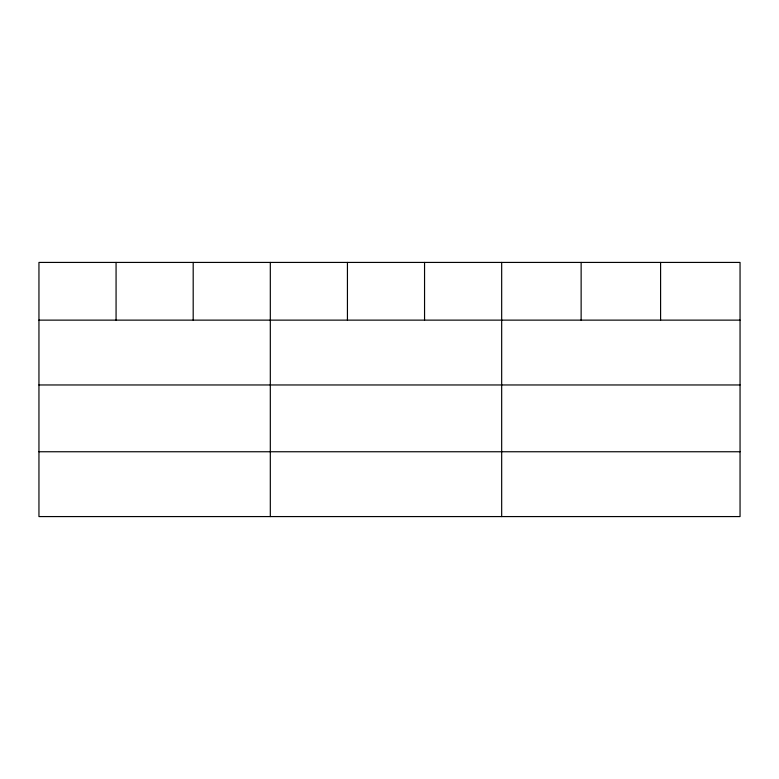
<?xml version="1.0" encoding="UTF-8"?>
<svg xmlns="http://www.w3.org/2000/svg" width="779" height="779" viewBox="0 0 779 779"><rect width="100%" height="100%" fill="white"/><g stroke="black" fill="none" stroke-linecap="round" stroke-linejoin="round"><path stroke-width="1.17" d="M740.05 384.962L740.05 262.426L38.95 262.426L38.95 516.574L740.05 516.574L740.05 384.962L38.95 384.962M38.95 320.13L740.05 320.13M38.95 451.752L740.05 451.752M660.592 262.426L660.592 320.13M581.134 262.426L581.134 320.13M501.676 262.426L501.676 516.574M424.555 262.426L424.555 320.13M347.434 262.426L347.434 320.13M270.313 262.426L270.313 516.574M193.192 262.426L193.192 320.13M116.071 262.426L116.071 320.13"/></g></svg>
